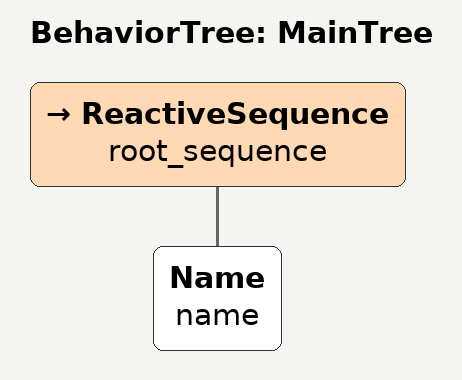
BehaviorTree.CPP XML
<root main_tree_to_execute = "MainTree" >
     <BehaviorTree ID="MainTree">
         <ReactiveSequence name="root_sequence">
            <Name name="name"/>
        </ReactiveSequence>
    </BehaviorTree>
 </root>
